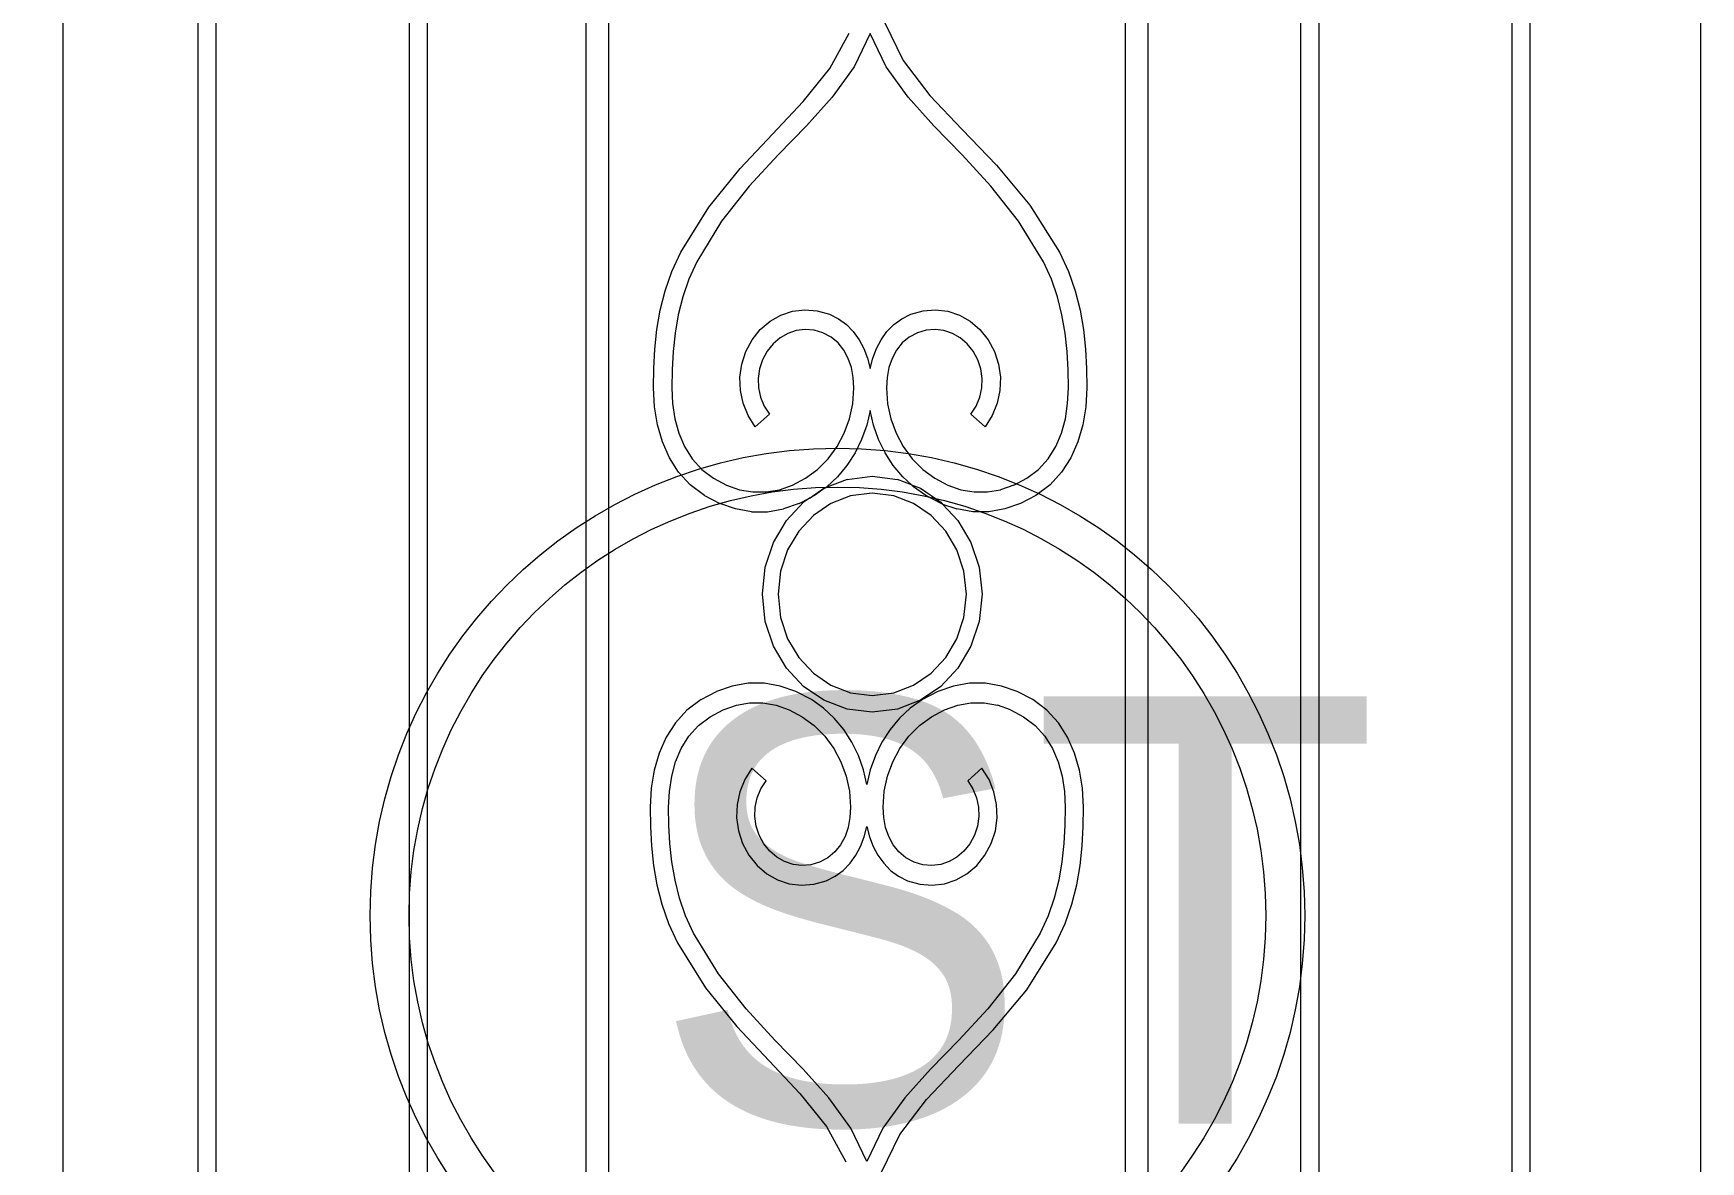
# Model space of a CAD drawing. Header units: millimetres. Extents: x 1832547 to 2001569, y -558009 to -417808.
# Drawn here: x 1956775 to 1957461, y -547896 to -547432 of the extents above; entities that cross this region are included whole.
import ezdxf

# ---------------------------------------------------------------- set-up
doc = ezdxf.new("R2010")
doc.units = ezdxf.units.MM
doc.header["$MEASUREMENT"] = 0
doc.layers.get('0').update_dxf_attribs({"linetype": 'CONTINUOUS'})
for name, color, linetype, lineweight in [('AUDIT_I_120404221301-0', 7, 'CONTINUOUS', 15), ('CA.manh 08', 8, 'CONTINUOUS', 9), ('CA.thay 145', 145, 'CONTINUOUS', 18), ('CA_manh 08', 8, 'CONTINUOUS', 9)]:
    doc.layers.add(name, color=color, linetype=linetype, lineweight=lineweight)
doc.styles.add('CA.JSC1', font='Vhavan.ttf', dxfattribs={"width": 0.8})

# ---------------------------------------------------------------- blocks, each defined once
blk = doc.blocks.new('wt45t')
at = {"layer": 'CA_manh 08'}
for p, q in [((1919454.03, -517950.46), (1919454.03, -518683.82)), ((1918779.78, -518573.66), (1918779.78, -518061.39)), ((1918835.2, -518061.39), (1918835.2, -518573.66)), ((1918842.77, -518571.89), (1918842.77, -518062)), ((1918922.22, -518062.36), (1918922.22, -518578.55)), ((1918929.79, -518573.66), (1918929.79, -518061.39)), ((1918994.95, -518061.39), (1918994.95, -518573.66)), ((1919004.41, -518573.66), (1919004.41, -518061.39)), ((1919217.03, -518061.39), (1919217.03, -518573.66)), ((1919226.48, -518573.66), (1919226.48, -518061.39)), ((1919289.2, -518061.39), (1919289.2, -518573.66)), ((1919296.77, -518062.36), (1919296.77, -518578.55)), ((1919376.22, -518062), (1919376.22, -518571.89)), ((1919383.79, -518573.66), (1919383.79, -518061.39)), ((1919118.02, -518081.69), (1919125.61, -518097.48)), ((1919095.41, -518100.79), (1919103.46, -518086.17)), ((1919112.07, -518086.4), (1919105.45, -518100.11)), ((1919118.69, -518100.11), (1919112.07, -518086.4)), ((1919125.61, -518097.48), (1919136.66, -518111.83)), ((1919084.52, -518114.34), (1919095.41, -518100.79)), ((1919105.45, -518100.11), (1919096.46, -518112.51)), ((1919127.69, -518112.51), (1919118.69, -518100.11)), ((1919071.88, -518127.74), (1919084.52, -518114.34)), ((1919096.46, -518112.51), (1919085.8, -518124.32)), ((1919138.35, -518124.32), (1919127.69, -518112.51)), ((1919136.66, -518111.83), (1919149.91, -518125.81)), ((1919085.8, -518124.32), (1919074.18, -518136.28)), ((1919149.96, -518136.28), (1919138.35, -518124.32)), ((1919058.54, -518141.94), (1919071.88, -518127.74)), ((1919149.91, -518125.81), (1919164.08, -518140.52)), ((1919074.18, -518136.28), (1919062.32, -518149.11)), ((1919161.83, -518149.11), (1919149.96, -518136.28)), ((1919045.59, -518157.84), (1919058.54, -518141.94)), ((1919164.08, -518140.52), (1919177.88, -518157.02)), ((1919062.32, -518149.11), (1919050.92, -518163.56)), ((1919173.22, -518163.56), (1919161.83, -518149.11)), ((1919034.09, -518176.39), (1919045.59, -518157.84)), ((1919177.88, -518157.02), (1919190.06, -518176.39)), ((1919050.92, -518163.56), (1919040.7, -518180.35)), ((1919183.45, -518180.35), (1919173.22, -518163.56)), ((1919030.46, -518184.32), (1919034.09, -518176.39)), ((1919040.7, -518180.35), (1919037.47, -518187.47)), ((1919186.68, -518187.47), (1919183.45, -518180.35)), ((1919190.06, -518176.39), (1919193.69, -518184.32)), ((1919027.68, -518192.26), (1919030.46, -518184.32)), ((1919193.69, -518184.32), (1919196.46, -518192.26)), ((1919025.65, -518200.22), (1919027.68, -518192.26)), ((1919037.47, -518187.47), (1919034.96, -518194.76)), ((1919189.19, -518194.76), (1919186.68, -518187.47)), ((1919196.46, -518192.26), (1919198.5, -518200.22)), ((1919024.25, -518208.2), (1919025.65, -518200.22)), ((1919034.96, -518194.76), (1919033.09, -518202.19)), ((1919075.33, -518202.24), (1919080.13, -518200.65)), ((1919080.13, -518200.65), (1919085.15, -518200.03)), ((1919085.15, -518200.03), (1919090.24, -518200.43)), ((1919090.24, -518200.43), (1919095.28, -518201.88)), ((1919128.87, -518201.88), (1919133.91, -518200.43)), ((1919133.91, -518200.43), (1919139, -518200.03)), ((1919139, -518200.03), (1919144.01, -518200.65)), ((1919144.01, -518200.65), (1919148.82, -518202.24)), ((1919191.05, -518202.19), (1919189.19, -518194.76)), ((1919198.5, -518200.22), (1919199.89, -518208.2)), ((1919033.09, -518202.19), (1919031.79, -518209.69)), ((1919066.85, -518208.16), (1919070.86, -518204.76)), ((1919070.86, -518204.76), (1919075.33, -518202.24)), ((1919095.28, -518201.88), (1919099.01, -518203.75)), ((1919099.01, -518203.75), (1919102.29, -518206.16)), ((1919102.29, -518206.16), (1919105.14, -518209.05)), ((1919119.01, -518209.05), (1919121.85, -518206.16)), ((1919121.85, -518206.16), (1919125.14, -518203.75)), ((1919125.14, -518203.75), (1919128.87, -518201.88)), ((1919148.82, -518202.24), (1919153.29, -518204.76)), ((1919153.29, -518204.76), (1919157.3, -518208.16)), ((1919192.36, -518209.69), (1919191.05, -518202.19)), ((1919023.4, -518216.19), (1919024.25, -518208.2)), ((1919031.79, -518209.69), (1919030.97, -518217.21)), ((1919060.84, -518217.26), (1919063.44, -518212.4)), ((1919063.44, -518212.4), (1919066.85, -518208.16)), ((1919072.08, -518214.03), (1919069.61, -518217.1)), ((1919074.97, -518211.57), (1919072.08, -518214.03)), ((1919078.2, -518209.75), (1919074.97, -518211.57)), ((1919081.67, -518208.6), (1919078.2, -518209.75)), ((1919085.29, -518208.15), (1919081.67, -518208.6)), ((1919088.98, -518208.44), (1919085.29, -518208.15)), ((1919092.63, -518209.49), (1919088.98, -518208.44)), ((1919096.07, -518211.3), (1919092.63, -518209.49)), ((1919098.94, -518213.71), (1919096.07, -518211.3)), ((1919101.28, -518216.64), (1919098.94, -518213.71)), ((1919105.14, -518209.05), (1919107.54, -518212.36)), ((1919107.54, -518212.36), (1919109.49, -518216.03)), ((1919114.65, -518216.03), (1919116.61, -518212.36)), ((1919116.61, -518212.36), (1919119.01, -518209.05)), ((1919125.2, -518213.71), (1919122.87, -518216.64)), ((1919128.08, -518211.3), (1919125.2, -518213.71)), ((1919131.51, -518209.49), (1919128.08, -518211.3)), ((1919135.17, -518208.44), (1919131.51, -518209.49)), ((1919138.85, -518208.15), (1919135.17, -518208.44)), ((1919142.48, -518208.6), (1919138.85, -518208.15)), ((1919145.95, -518209.75), (1919142.48, -518208.6)), ((1919149.17, -518211.57), (1919145.95, -518209.75)), ((1919152.07, -518214.03), (1919149.17, -518211.57)), ((1919154.53, -518217.1), (1919152.07, -518214.03)), ((1919157.3, -518208.16), (1919160.71, -518212.4)), ((1919160.71, -518212.4), (1919163.31, -518217.26)), ((1919193.18, -518217.21), (1919192.36, -518209.69)), ((1919199.89, -518208.2), (1919200.75, -518216.19)), ((1919022.97, -518224.2), (1919023.4, -518216.19)), ((1919030.97, -518217.21), (1919030.54, -518224.72)), ((1919059.18, -518222.44), (1919060.84, -518217.26)), ((1919067.73, -518220.63), (1919066.53, -518224.38)), ((1919069.61, -518217.1), (1919067.73, -518220.63)), ((1919103.08, -518220.04), (1919101.28, -518216.64)), ((1919104.36, -518223.81), (1919103.08, -518220.04)), ((1919109.49, -518216.03), (1919111.01, -518219.99)), ((1919111.01, -518219.99), (1919112.07, -518224.19)), ((1919112.07, -518224.19), (1919113.14, -518219.99)), ((1919113.14, -518219.99), (1919114.65, -518216.03)), ((1919121.07, -518220.04), (1919119.79, -518223.81)), ((1919122.87, -518216.64), (1919121.07, -518220.04)), ((1919156.42, -518220.63), (1919154.53, -518217.1)), ((1919157.62, -518224.38), (1919156.42, -518220.63)), ((1919163.31, -518217.26), (1919164.97, -518222.44)), ((1919193.6, -518224.72), (1919193.18, -518217.21)), ((1919200.75, -518216.19), (1919201.17, -518224.2)), ((1919022.88, -518232.21), (1919022.97, -518224.2)), ((1919030.54, -518224.72), (1919030.44, -518232.15)), ((1919058.44, -518227.8), (1919059.18, -518222.44)), ((1919058.63, -518233.2), (1919058.44, -518227.8)), ((1919066.53, -518224.38), (1919066, -518228.27)), ((1919066, -518228.27), (1919066.15, -518232.18)), ((1919105.12, -518227.9), (1919104.36, -518223.81)), ((1919105.37, -518232.22), (1919105.12, -518227.9)), ((1919119.03, -518227.9), (1919118.78, -518232.22)), ((1919119.79, -518223.81), (1919119.03, -518227.9)), ((1919158.15, -518228.27), (1919157.62, -518224.38)), ((1919158, -518232.18), (1919158.15, -518228.27)), ((1919164.97, -518222.44), (1919165.7, -518227.8)), ((1919165.7, -518227.8), (1919165.51, -518233.2)), ((1919193.7, -518232.15), (1919193.6, -518224.72)), ((1919201.17, -518224.2), (1919201.27, -518232.21)), ((1919023.29, -518239.93), (1919022.88, -518232.21)), ((1919030.44, -518232.15), (1919030.76, -518238.66)), ((1919059.75, -518238.49), (1919058.63, -518233.2)), ((1919066.15, -518232.18), (1919066.96, -518236)), ((1919104.92, -518238.71), (1919105.37, -518232.22)), ((1919118.78, -518232.22), (1919119.23, -518238.71)), ((1919157.19, -518236), (1919158, -518232.18)), ((1919165.51, -518233.2), (1919164.4, -518238.49)), ((1919193.38, -518238.66), (1919193.7, -518232.15)), ((1919201.27, -518232.21), (1919200.86, -518239.93)), ((1919024.49, -518247.36), (1919023.29, -518239.93)), ((1919030.76, -518238.66), (1919031.7, -518244.93)), ((1919061.78, -518243.52), (1919059.75, -518238.49)), ((1919066.96, -518236), (1919068.44, -518239.65)), ((1919068.44, -518239.65), (1919070.57, -518243)), ((1919103.59, -518244.95), (1919104.92, -518238.71)), ((1919112.07, -518241.46), (1919110.66, -518247.58)), ((1919113.48, -518247.58), (1919112.07, -518241.46)), ((1919119.23, -518238.71), (1919120.56, -518244.95)), ((1919153.58, -518243), (1919155.71, -518239.65)), ((1919155.71, -518239.65), (1919157.19, -518236)), ((1919164.4, -518238.49), (1919162.37, -518243.52)), ((1919192.44, -518244.93), (1919193.38, -518238.66)), ((1919200.86, -518239.93), (1919199.66, -518247.36)), ((1919026.51, -518254.4), (1919024.49, -518247.36)), ((1919031.7, -518244.93), (1919033.32, -518250.86)), ((1919064.71, -518248.15), (1919061.78, -518243.52)), ((1919070.57, -518243), (1919064.71, -518248.15)), ((1919101.42, -518250.87), (1919103.59, -518244.95)), ((1919110.66, -518247.58), (1919108.58, -518253.43)), ((1919115.56, -518253.43), (1919113.48, -518247.58)), ((1919120.56, -518244.95), (1919122.72, -518250.87)), ((1919159.43, -518248.15), (1919153.58, -518243)), ((1919162.37, -518243.52), (1919159.43, -518248.15)), ((1919190.83, -518250.86), (1919192.44, -518244.93)), ((1919199.66, -518247.36), (1919197.63, -518254.4)), ((1919029.42, -518260.94), (1919026.51, -518254.4)), ((1919033.32, -518250.86), (1919035.66, -518256.36)), ((1919098.48, -518256.37), (1919101.42, -518250.87)), ((1919108.58, -518253.43), (1919105.86, -518258.95)), ((1919118.28, -518258.95), (1919115.56, -518253.43)), ((1919122.72, -518250.87), (1919125.67, -518256.37)), ((1919188.49, -518256.36), (1919190.83, -518250.86)), ((1919197.63, -518254.4), (1919194.73, -518260.94)), ((1919033.23, -518266.87), (1919029.42, -518260.94)), ((1919035.66, -518256.36), (1919038.78, -518261.34)), ((1919038.78, -518261.34), (1919042.74, -518265.72)), ((1919090.43, -518265.72), (1919094.8, -518261.35)), ((1919094.8, -518261.35), (1919098.48, -518256.37)), ((1919105.86, -518258.95), (1919102.54, -518264.08)), ((1919121.61, -518264.08), (1919118.28, -518258.95)), ((1919125.67, -518256.37), (1919129.35, -518261.35)), ((1919129.35, -518261.35), (1919133.72, -518265.72)), ((1919181.41, -518265.72), (1919185.36, -518261.34)), ((1919185.36, -518261.34), (1919188.49, -518256.36)), ((1919194.73, -518260.94), (1919190.91, -518266.87)), ((1919038.01, -518272.07), (1919033.23, -518266.87)), ((1919042.74, -518265.72), (1919047.58, -518269.39)), ((1919047.58, -518269.39), (1919052.93, -518272.22)), ((1919080.09, -518272.21), (1919085.43, -518269.39)), ((1919085.43, -518269.39), (1919090.43, -518265.72)), ((1919098.63, -518268.74), (1919094.18, -518272.88)), ((1919102.54, -518264.08), (1919098.63, -518268.74)), ((1919102.57, -518269.85), (1919112.93, -518268.57)), ((1919112.93, -518268.57), (1919123.29, -518269.85)), ((1919125.52, -518268.74), (1919121.61, -518264.08)), ((1919125.52, -518268.74), (1919129.13, -518272.1)), ((1919133.72, -518265.72), (1919138.72, -518269.39)), ((1919138.72, -518269.39), (1919144.06, -518272.21)), ((1919171.22, -518272.22), (1919176.57, -518269.39)), ((1919176.57, -518269.39), (1919181.41, -518265.72)), ((1919190.91, -518266.87), (1919186.13, -518272.07)), ((1919043.8, -518276.43), (1919038.01, -518272.07)), ((1919043.8, -518276.43), (1919050.17, -518279.78)), ((1919052.93, -518272.22), (1919058.33, -518274.1)), ((1919058.33, -518274.1), (1919063.78, -518275.03)), ((1919063.78, -518275.03), (1919069.24, -518275.03)), ((1919069.24, -518275.03), (1919074.68, -518274.09)), ((1919074.68, -518274.09), (1919080.09, -518272.21)), ((1919087.32, -518277.42), (1919093.05, -518273.51)), ((1919089.21, -518276.43), (1919087.32, -518277.42)), ((1919093.58, -518273.31), (1919089.21, -518276.43)), ((1919093.05, -518273.51), (1919093.58, -518273.31)), ((1919102.57, -518269.85), (1919093.58, -518273.31)), ((1919093.58, -518273.31), (1919094.18, -518272.88)), ((1919112.93, -518275.49), (1919104.04, -518276.59)), ((1919121.81, -518276.59), (1919112.93, -518275.49)), ((1919129.13, -518272.1), (1919123.29, -518269.85)), ((1919129.97, -518272.88), (1919129.13, -518272.1)), ((1919129.13, -518272.1), (1919132.8, -518273.51)), ((1919134.94, -518276.43), (1919129.97, -518272.88)), ((1919132.8, -518273.51), (1919141.2, -518279.25)), ((1919141.31, -518279.78), (1919134.94, -518276.43)), ((1919144.06, -518272.21), (1919149.47, -518274.09)), ((1919149.47, -518274.09), (1919154.91, -518275.03)), ((1919154.91, -518275.03), (1919160.37, -518275.03)), ((1919160.37, -518275.03), (1919165.81, -518274.1)), ((1919171.22, -518272.22), (1919165.81, -518274.1)), ((1919180.35, -518276.43), (1919173.98, -518279.78)), ((1919186.13, -518272.07), (1919180.35, -518276.43)), ((1919056.66, -518282.02), (1919050.17, -518279.78)), ((1919063.21, -518283.13), (1919056.66, -518282.02)), ((1919063.21, -518283.13), (1919069.79, -518283.13)), ((1919069.79, -518283.13), (1919076.35, -518282.02)), ((1919082.84, -518279.78), (1919076.35, -518282.02)), ((1919077.65, -518286.77), (1919084.66, -518279.25)), ((1919082.84, -518279.78), (1919087.32, -518277.42)), ((1919087.32, -518277.42), (1919084.66, -518279.25)), ((1919095.88, -518279.73), (1919088.68, -518284.65)), ((1919104.04, -518276.59), (1919095.88, -518279.73)), ((1919129.97, -518279.73), (1919121.81, -518276.59)), ((1919137.17, -518284.65), (1919129.97, -518279.73)), ((1919141.2, -518279.25), (1919141.88, -518279.98)), ((1919141.88, -518279.98), (1919141.31, -518279.78)), ((1919141.88, -518279.98), (1919147.8, -518282.02)), ((1919148.2, -518286.77), (1919141.88, -518279.98)), ((1919154.35, -518283.13), (1919147.8, -518282.02)), ((1919160.93, -518283.13), (1919154.35, -518283.13)), ((1919167.49, -518282.02), (1919160.93, -518283.13)), ((1919173.98, -518279.78), (1919167.49, -518282.02)), ((1919072.31, -518295.79), (1919077.65, -518286.77)), ((1919088.68, -518284.65), (1919082.68, -518291.1)), ((1919143.17, -518291.1), (1919137.17, -518284.65)), ((1919148.2, -518286.77), (1919153.54, -518295.79)), ((1919068.91, -518306.01), (1919072.31, -518295.79)), ((1919082.68, -518291.1), (1919078.1, -518298.83)), ((1919147.75, -518298.83), (1919143.17, -518291.1)), ((1919153.54, -518295.79), (1919156.95, -518306.01)), ((1919078.1, -518298.83), (1919075.18, -518307.6)), ((1919150.67, -518307.6), (1919147.75, -518298.83)), ((1919067.71, -518317.14), (1919068.91, -518306.01)), ((1919075.18, -518307.6), (1919074.15, -518317.14)), ((1919151.7, -518317.14), (1919150.67, -518307.6)), ((1919156.95, -518306.01), (1919158.14, -518317.14)), ((1919068.91, -518328.27), (1919067.71, -518317.14)), ((1919074.15, -518317.14), (1919075.18, -518326.68)), ((1919150.67, -518326.68), (1919151.7, -518317.14)), ((1919158.14, -518317.14), (1919156.95, -518328.27)), ((1919072.31, -518338.49), (1919068.91, -518328.27)), ((1919075.18, -518326.68), (1919078.1, -518335.45)), ((1919147.75, -518335.45), (1919150.67, -518326.68)), ((1919156.95, -518328.27), (1919153.54, -518338.49)), ((1919078.1, -518335.45), (1919082.68, -518343.18)), ((1919143.17, -518343.18), (1919147.75, -518335.45)), ((1919077.65, -518347.51), (1919072.31, -518338.49)), ((1919082.68, -518343.18), (1919088.68, -518349.63)), ((1919137.17, -518349.63), (1919143.17, -518343.18)), ((1919153.54, -518338.49), (1919148.2, -518347.51)), ((1919084.66, -518355.03), (1919077.65, -518347.51)), ((1919088.68, -518349.63), (1919095.88, -518354.55)), ((1919129.97, -518354.55), (1919137.17, -518349.63)), ((1919148.2, -518347.51), (1919141.2, -518355.03)), ((1919042.44, -518360.47), (1919048.81, -518357.12)), ((1919055.3, -518354.89), (1919048.81, -518357.12)), ((1919061.86, -518353.77), (1919055.3, -518354.89)), ((1919068.44, -518353.77), (1919061.86, -518353.77)), ((1919075, -518354.89), (1919068.44, -518353.77)), ((1919081.48, -518357.12), (1919075, -518354.89)), ((1919087.86, -518360.47), (1919081.48, -518357.12)), ((1919093.05, -518360.77), (1919084.66, -518355.03)), ((1919095.88, -518354.55), (1919104.04, -518357.69)), ((1919104.04, -518357.69), (1919112.93, -518358.79)), ((1919112.93, -518358.79), (1919121.81, -518357.69)), ((1919121.81, -518357.69), (1919129.97, -518354.55)), ((1919141.2, -518355.03), (1919132.8, -518360.77)), ((1919139.95, -518357.12), (1919133.58, -518360.47)), ((1919146.44, -518354.89), (1919139.95, -518357.12)), ((1919153, -518353.77), (1919146.44, -518354.89)), ((1919159.58, -518353.77), (1919153, -518353.77)), ((1919166.14, -518354.89), (1919159.58, -518353.77)), ((1919172.63, -518357.12), (1919166.14, -518354.89)), ((1919179, -518360.47), (1919172.63, -518357.12)), ((1919036.66, -518364.84), (1919031.88, -518370.04)), ((1919042.44, -518360.47), (1919036.66, -518364.84)), ((1919046.23, -518367.51), (1919051.57, -518364.69)), ((1919051.57, -518364.69), (1919056.98, -518362.81)), ((1919056.98, -518362.81), (1919062.43, -518361.87)), ((1919062.43, -518361.87), (1919067.88, -518361.87)), ((1919067.88, -518361.87), (1919073.33, -518362.81)), ((1919073.33, -518362.81), (1919078.73, -518364.69)), ((1919078.73, -518364.69), (1919084.07, -518367.51)), ((1919092.82, -518364.02), (1919087.86, -518360.47)), ((1919097.28, -518368.16), (1919092.82, -518364.02)), ((1919102.57, -518364.42), (1919093.05, -518360.77)), ((1919112.93, -518365.71), (1919102.57, -518364.42)), ((1919123.29, -518364.42), (1919112.93, -518365.71)), ((1919132.8, -518360.77), (1919123.29, -518364.42)), ((1919128.61, -518364.02), (1919124.16, -518368.16)), ((1919133.58, -518360.47), (1919128.61, -518364.02)), ((1919137.37, -518367.51), (1919142.71, -518364.69)), ((1919142.71, -518364.69), (1919148.11, -518362.81)), ((1919148.11, -518362.81), (1919153.55, -518361.87)), ((1919153.55, -518361.87), (1919159.01, -518361.87)), ((1919159.01, -518361.87), (1919164.46, -518362.81)), ((1919169.87, -518364.69), (1919164.46, -518362.81)), ((1919169.87, -518364.69), (1919175.21, -518367.51)), ((1919184.78, -518364.84), (1919179, -518360.47)), ((1919189.56, -518370.04), (1919184.78, -518364.84)), ((1919031.88, -518370.04), (1919028.06, -518375.96)), ((1919037.43, -518375.56), (1919041.38, -518371.18)), ((1919041.38, -518371.18), (1919046.23, -518367.51)), ((1919084.07, -518367.51), (1919089.07, -518371.18)), ((1919089.07, -518371.18), (1919093.44, -518375.56)), ((1919101.18, -518372.83), (1919097.28, -518368.16)), ((1919124.16, -518368.16), (1919120.26, -518372.83)), ((1919128, -518375.56), (1919132.36, -518371.18)), ((1919132.36, -518371.18), (1919137.37, -518367.51)), ((1919175.21, -518367.51), (1919180.05, -518371.18)), ((1919180.05, -518371.18), (1919184.01, -518375.56)), ((1919193.38, -518375.96), (1919189.56, -518370.04)), ((1919028.06, -518375.96), (1919025.16, -518382.5)), ((1919034.31, -518380.54), (1919037.43, -518375.56)), ((1919093.44, -518375.56), (1919097.12, -518380.54)), ((1919104.51, -518377.95), (1919101.18, -518372.83)), ((1919107.23, -518383.47), (1919104.51, -518377.95)), ((1919116.93, -518377.95), (1919114.21, -518383.47)), ((1919120.26, -518372.83), (1919116.93, -518377.95)), ((1919124.32, -518380.54), (1919128, -518375.56)), ((1919184.01, -518375.56), (1919187.13, -518380.54)), ((1919196.28, -518382.5), (1919193.38, -518375.96)), ((1919025.16, -518382.5), (1919023.13, -518389.54)), ((1919030.35, -518391.98), (1919031.96, -518386.05)), ((1919031.96, -518386.05), (1919034.31, -518380.54)), ((1919097.12, -518380.54), (1919100.07, -518386.03)), ((1919100.07, -518386.03), (1919102.23, -518391.95)), ((1919109.31, -518389.33), (1919107.23, -518383.47)), ((1919114.21, -518383.47), (1919112.13, -518389.33)), ((1919119.2, -518391.95), (1919121.37, -518386.03)), ((1919121.37, -518386.03), (1919124.32, -518380.54)), ((1919187.13, -518380.54), (1919189.47, -518386.05)), ((1919189.47, -518386.05), (1919191.09, -518391.98)), ((1919198.31, -518389.54), (1919196.28, -518382.5)), ((1919023.13, -518389.54), (1919021.93, -518396.98)), ((1919029.41, -518398.24), (1919030.35, -518391.98)), ((1919063.36, -518388.75), (1919060.42, -518393.38)), ((1919069.21, -518393.9), (1919063.36, -518388.75)), ((1919102.23, -518391.95), (1919103.57, -518398.2)), ((1919110.72, -518395.45), (1919109.31, -518389.33)), ((1919112.13, -518389.33), (1919110.72, -518395.45)), ((1919117.87, -518398.2), (1919119.2, -518391.95)), ((1919158.08, -518388.75), (1919152.23, -518393.9)), ((1919161.02, -518393.38), (1919158.08, -518388.75)), ((1919191.09, -518391.98), (1919192.03, -518398.24)), ((1919199.51, -518396.98), (1919198.31, -518389.54)), ((1919021.93, -518396.98), (1919021.52, -518404.69)), ((1919029.09, -518404.75), (1919029.41, -518398.24)), ((1919058.39, -518398.41), (1919057.28, -518403.7)), ((1919060.42, -518393.38), (1919058.39, -518398.41)), ((1919065.61, -518400.9), (1919067.08, -518397.26)), ((1919067.08, -518397.26), (1919069.21, -518393.9)), ((1919103.57, -518398.2), (1919104.02, -518404.68)), ((1919117.42, -518404.68), (1919117.87, -518398.2)), ((1919152.23, -518393.9), (1919154.36, -518397.26)), ((1919154.36, -518397.26), (1919155.83, -518400.9)), ((1919163.04, -518398.41), (1919161.02, -518393.38)), ((1919164.16, -518403.7), (1919163.04, -518398.41)), ((1919192.03, -518398.24), (1919192.35, -518404.75)), ((1919199.92, -518404.69), (1919199.51, -518396.98)), ((1919021.52, -518404.69), (1919021.62, -518412.71)), ((1919029.19, -518412.18), (1919029.09, -518404.75)), ((1919057.28, -518403.7), (1919057.09, -518409.1)), ((1919064.65, -518408.63), (1919064.79, -518404.73)), ((1919064.79, -518404.73), (1919065.61, -518400.9)), ((1919104.02, -518404.68), (1919103.76, -518409.01)), ((1919117.68, -518409.01), (1919117.42, -518404.68)), ((1919155.83, -518400.9), (1919156.65, -518404.73)), ((1919156.65, -518404.73), (1919156.79, -518408.63)), ((1919164.35, -518409.1), (1919164.16, -518403.7)), ((1919192.35, -518404.75), (1919192.25, -518412.18)), ((1919199.82, -518412.71), (1919199.92, -518404.69)), ((1919021.62, -518412.71), (1919022.04, -518420.71)), ((1919029.61, -518419.69), (1919029.19, -518412.18)), ((1919057.09, -518409.1), (1919057.82, -518414.46)), ((1919065.17, -518412.52), (1919064.65, -518408.63)), ((1919066.37, -518416.28), (1919065.17, -518412.52)), ((1919103, -518413.09), (1919101.72, -518416.87)), ((1919103.76, -518409.01), (1919103, -518413.09)), ((1919109.65, -518416.91), (1919110.72, -518412.71)), ((1919110.72, -518412.71), (1919111.79, -518416.91)), ((1919118.44, -518413.09), (1919117.68, -518409.01)), ((1919119.71, -518416.87), (1919118.44, -518413.09)), ((1919156.27, -518412.52), (1919155.06, -518416.28)), ((1919156.79, -518408.63), (1919156.27, -518412.52)), ((1919163.62, -518414.46), (1919164.35, -518409.1)), ((1919192.25, -518412.18), (1919191.83, -518419.69)), ((1919199.4, -518420.71), (1919199.82, -518412.71)), ((1919030.43, -518427.22), (1919029.61, -518419.69)), ((1919057.82, -518414.46), (1919059.49, -518419.65)), ((1919059.49, -518419.65), (1919062.09, -518424.51)), ((1919068.26, -518419.8), (1919066.37, -518416.28)), ((1919070.72, -518422.87), (1919068.26, -518419.8)), ((1919099.92, -518420.26), (1919097.59, -518423.19)), ((1919101.72, -518416.87), (1919099.92, -518420.26)), ((1919108.14, -518420.88), (1919109.65, -518416.91)), ((1919111.79, -518416.91), (1919113.3, -518420.88)), ((1919121.51, -518420.26), (1919119.71, -518416.87)), ((1919123.85, -518423.19), (1919121.51, -518420.26)), ((1919153.18, -518419.8), (1919150.71, -518422.87)), ((1919155.06, -518416.28), (1919153.18, -518419.8)), ((1919159.35, -518424.51), (1919161.95, -518419.65)), ((1919161.95, -518419.65), (1919163.62, -518414.46)), ((1919191.83, -518419.69), (1919191, -518427.22)), ((1919022.04, -518420.71), (1919022.9, -518428.7)), ((1919031.74, -518434.72), (1919030.43, -518427.22)), ((1919062.09, -518424.51), (1919065.5, -518428.75)), ((1919073.62, -518425.33), (1919070.72, -518422.87)), ((1919076.84, -518427.16), (1919073.62, -518425.33)), ((1919080.32, -518428.3), (1919076.84, -518427.16)), ((1919091.28, -518427.41), (1919087.62, -518428.46)), ((1919094.71, -518425.6), (1919091.28, -518427.41)), ((1919097.59, -518423.19), (1919094.71, -518425.6)), ((1919103.78, -518427.85), (1919106.18, -518424.54)), ((1919106.18, -518424.54), (1919108.14, -518420.88)), ((1919113.3, -518420.88), (1919115.25, -518424.54)), ((1919115.25, -518424.54), (1919117.66, -518427.85)), ((1919126.73, -518425.6), (1919123.85, -518423.19)), ((1919130.16, -518427.41), (1919126.73, -518425.6)), ((1919133.81, -518428.46), (1919130.16, -518427.41)), ((1919144.59, -518427.16), (1919141.12, -518428.3)), ((1919147.82, -518425.33), (1919144.59, -518427.16)), ((1919150.71, -518422.87), (1919147.82, -518425.33)), ((1919155.94, -518428.75), (1919159.35, -518424.51)), ((1919191, -518427.22), (1919189.7, -518434.72)), ((1919198.54, -518428.7), (1919199.4, -518420.71)), ((1919022.9, -518428.7), (1919024.29, -518436.68)), ((1919065.5, -518428.75), (1919069.5, -518432.15)), ((1919069.5, -518432.15), (1919073.97, -518434.66)), ((1919083.94, -518428.75), (1919080.32, -518428.3)), ((1919087.62, -518428.46), (1919083.94, -518428.75)), ((1919093.92, -518435.03), (1919097.65, -518433.16)), ((1919097.65, -518433.16), (1919100.94, -518430.74)), ((1919100.94, -518430.74), (1919103.78, -518427.85)), ((1919117.66, -518427.85), (1919120.5, -518430.74)), ((1919120.5, -518430.74), (1919123.79, -518433.16)), ((1919123.79, -518433.16), (1919127.51, -518435.03)), ((1919137.5, -518428.75), (1919133.81, -518428.46)), ((1919141.12, -518428.3), (1919137.5, -518428.75)), ((1919147.47, -518434.66), (1919151.94, -518432.15)), ((1919151.94, -518432.15), (1919155.94, -518428.75)), ((1919197.14, -518436.68), (1919198.54, -518428.7)), ((1919024.29, -518436.68), (1919026.33, -518444.64)), ((1919033.6, -518442.14), (1919031.74, -518434.72)), ((1919073.97, -518434.66), (1919078.78, -518436.25)), ((1919078.78, -518436.25), (1919083.79, -518436.87)), ((1919083.79, -518436.87), (1919088.88, -518436.48)), ((1919088.88, -518436.48), (1919093.92, -518435.03)), ((1919127.51, -518435.03), (1919132.55, -518436.48)), ((1919132.55, -518436.48), (1919137.65, -518436.87)), ((1919137.65, -518436.87), (1919142.66, -518436.25)), ((1919142.66, -518436.25), (1919147.47, -518434.66)), ((1919189.7, -518434.72), (1919187.83, -518442.14)), ((1919195.11, -518444.64), (1919197.14, -518436.68)), ((1919026.33, -518444.64), (1919029.11, -518452.58)), ((1919036.11, -518449.43), (1919033.6, -518442.14)), ((1919187.83, -518442.14), (1919185.33, -518449.43)), ((1919192.33, -518452.58), (1919195.11, -518444.64)), ((1919029.11, -518452.58), (1919032.73, -518460.51)), ((1919039.34, -518456.55), (1919036.11, -518449.43)), ((1919185.33, -518449.43), (1919182.09, -518456.55)), ((1919188.7, -518460.51), (1919192.33, -518452.58)), ((1919032.73, -518460.51), (1919044.24, -518479.06)), ((1919049.57, -518473.34), (1919039.34, -518456.55)), ((1919182.09, -518456.55), (1919171.87, -518473.34)), ((1919176.53, -518479.89), (1919188.7, -518460.51)), ((1919060.97, -518487.79), (1919049.57, -518473.34)), ((1919171.87, -518473.34), (1919160.47, -518487.79)), ((1919044.24, -518479.06), (1919057.19, -518494.97)), ((1919162.72, -518496.39), (1919176.53, -518479.89)), ((1919072.83, -518500.63), (1919060.97, -518487.79)), ((1919160.47, -518487.79), (1919148.61, -518500.63)), ((1919057.19, -518494.97), (1919070.52, -518509.16)), ((1919084.44, -518512.58), (1919072.83, -518500.63)), ((1919148.61, -518500.63), (1919136.99, -518512.58)), ((1919148.56, -518511.09), (1919162.72, -518496.39)), ((1919070.52, -518509.16), (1919083.17, -518522.56)), ((1919095.1, -518524.39), (1919084.44, -518512.58)), ((1919136.99, -518512.58), (1919126.33, -518524.39)), ((1919135.31, -518525.07), (1919148.56, -518511.09)), ((1919083.17, -518522.56), (1919094.05, -518536.11)), ((1919104.1, -518536.79), (1919095.1, -518524.39)), ((1919126.33, -518524.39), (1919117.34, -518536.79)), ((1919124.25, -518539.42), (1919135.31, -518525.07)), ((1919094.05, -518536.11), (1919102.1, -518550.73)), ((1919110.72, -518550.5), (1919104.1, -518536.79)), ((1919117.34, -518536.79), (1919110.72, -518550.5)), ((1919116.67, -518555.21), (1919124.25, -518539.42))]:
    blk.add_line(p, q, dxfattribs=at)
blk = doc.blocks.new('A$C31C4286B')
at = {"color": 2, "ltscale": 5}
blk.add_lwpolyline([(61.5, 644.16, 22.39, 22.39, 0), (61.5, 11.19, 22.39, 22.39, 0), (0, 11.19, 0, 0, 0), (0, 947.55, 0, 0, 0), (218.26, 947.55, 0, 0, 0)], format="xyseb", dxfattribs=at)
at = {"layer": 'CA.manh 08'}
blk.add_circle((491.91, 947.55), 273.65, dxfattribs=at)
at = {"layer": 'CA.thay 145'}
blk.add_circle((491.91, 947.55), 250.85, dxfattribs=at)

msp = doc.modelspace()

# ---------------------------------------------------------------- block references
at = {"layer": 'CA.manh 08'}
msp.add_blockref('wt45t', (38007.31, -29345.41), dxfattribs=at)
at = {"layer": 'CA.thay 145', "xscale": 0.703125, "yscale": 0.703125, "zscale": 0.703125}
msp.add_blockref('A$C31C4286B', (1956760.03, -548461.03), dxfattribs=at)

# ---------------------------------------------------------------- texts
at = {"layer": 'AUDIT_I_120404221301-0', "style": 'CA.JSC1'}
msp.add_text('st', height=175.781, dxfattribs=at).set_placement((1957028.79, -547880.37))

doc.saveas('drawing.dxf')
